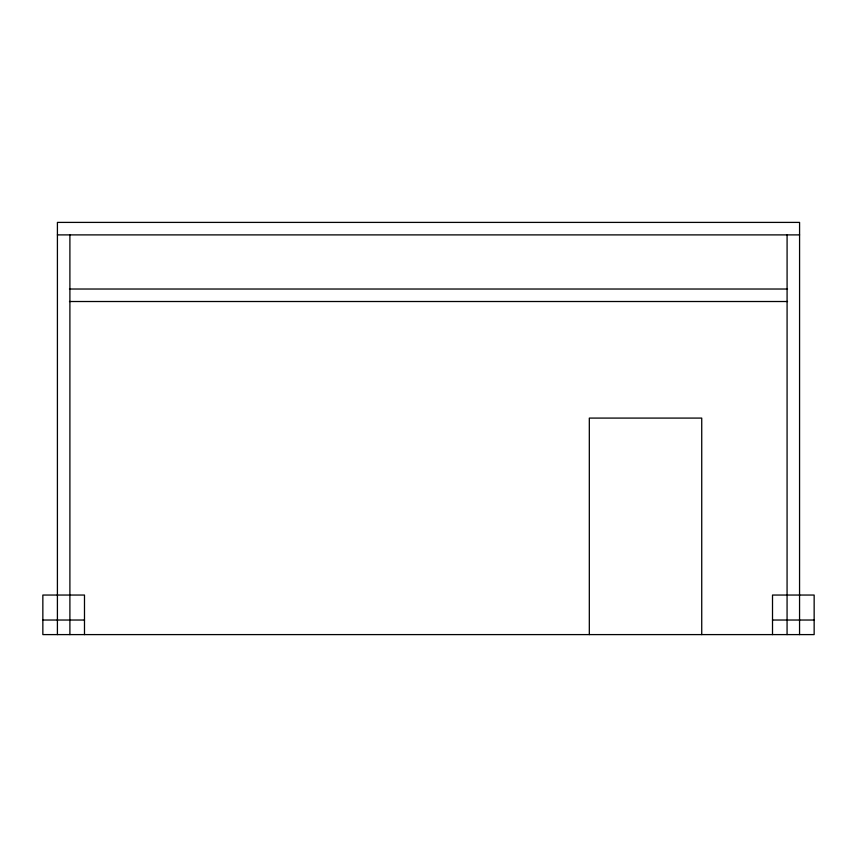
<?xml version="1.0" encoding="UTF-8"?>
<svg xmlns="http://www.w3.org/2000/svg" width="857" height="857" viewBox="0 0 857 857"><rect width="100%" height="100%" fill="white"/><g stroke="black" fill="none" stroke-linecap="round" stroke-linejoin="round"><path stroke-width="1.29" d="M57.408 234.893L799.581 234.893M69.46 289.023L787.54 289.023M69.46 301.514L787.54 301.514M42.85 620.029L84.489 620.029M772.511 620.029L814.15 620.029M799.56 634.598L799.581 222.402L57.419 222.402L57.408 634.598M787.09 234.893L787.069 634.598M772.511 634.598L772.511 595.047L814.15 595.047L814.15 634.598L42.85 634.598L42.85 595.047L84.489 595.047L84.489 634.598M701.733 634.598L701.733 418.087L589.316 418.087L589.316 634.598M69.899 234.893L69.899 634.598"/></g></svg>
